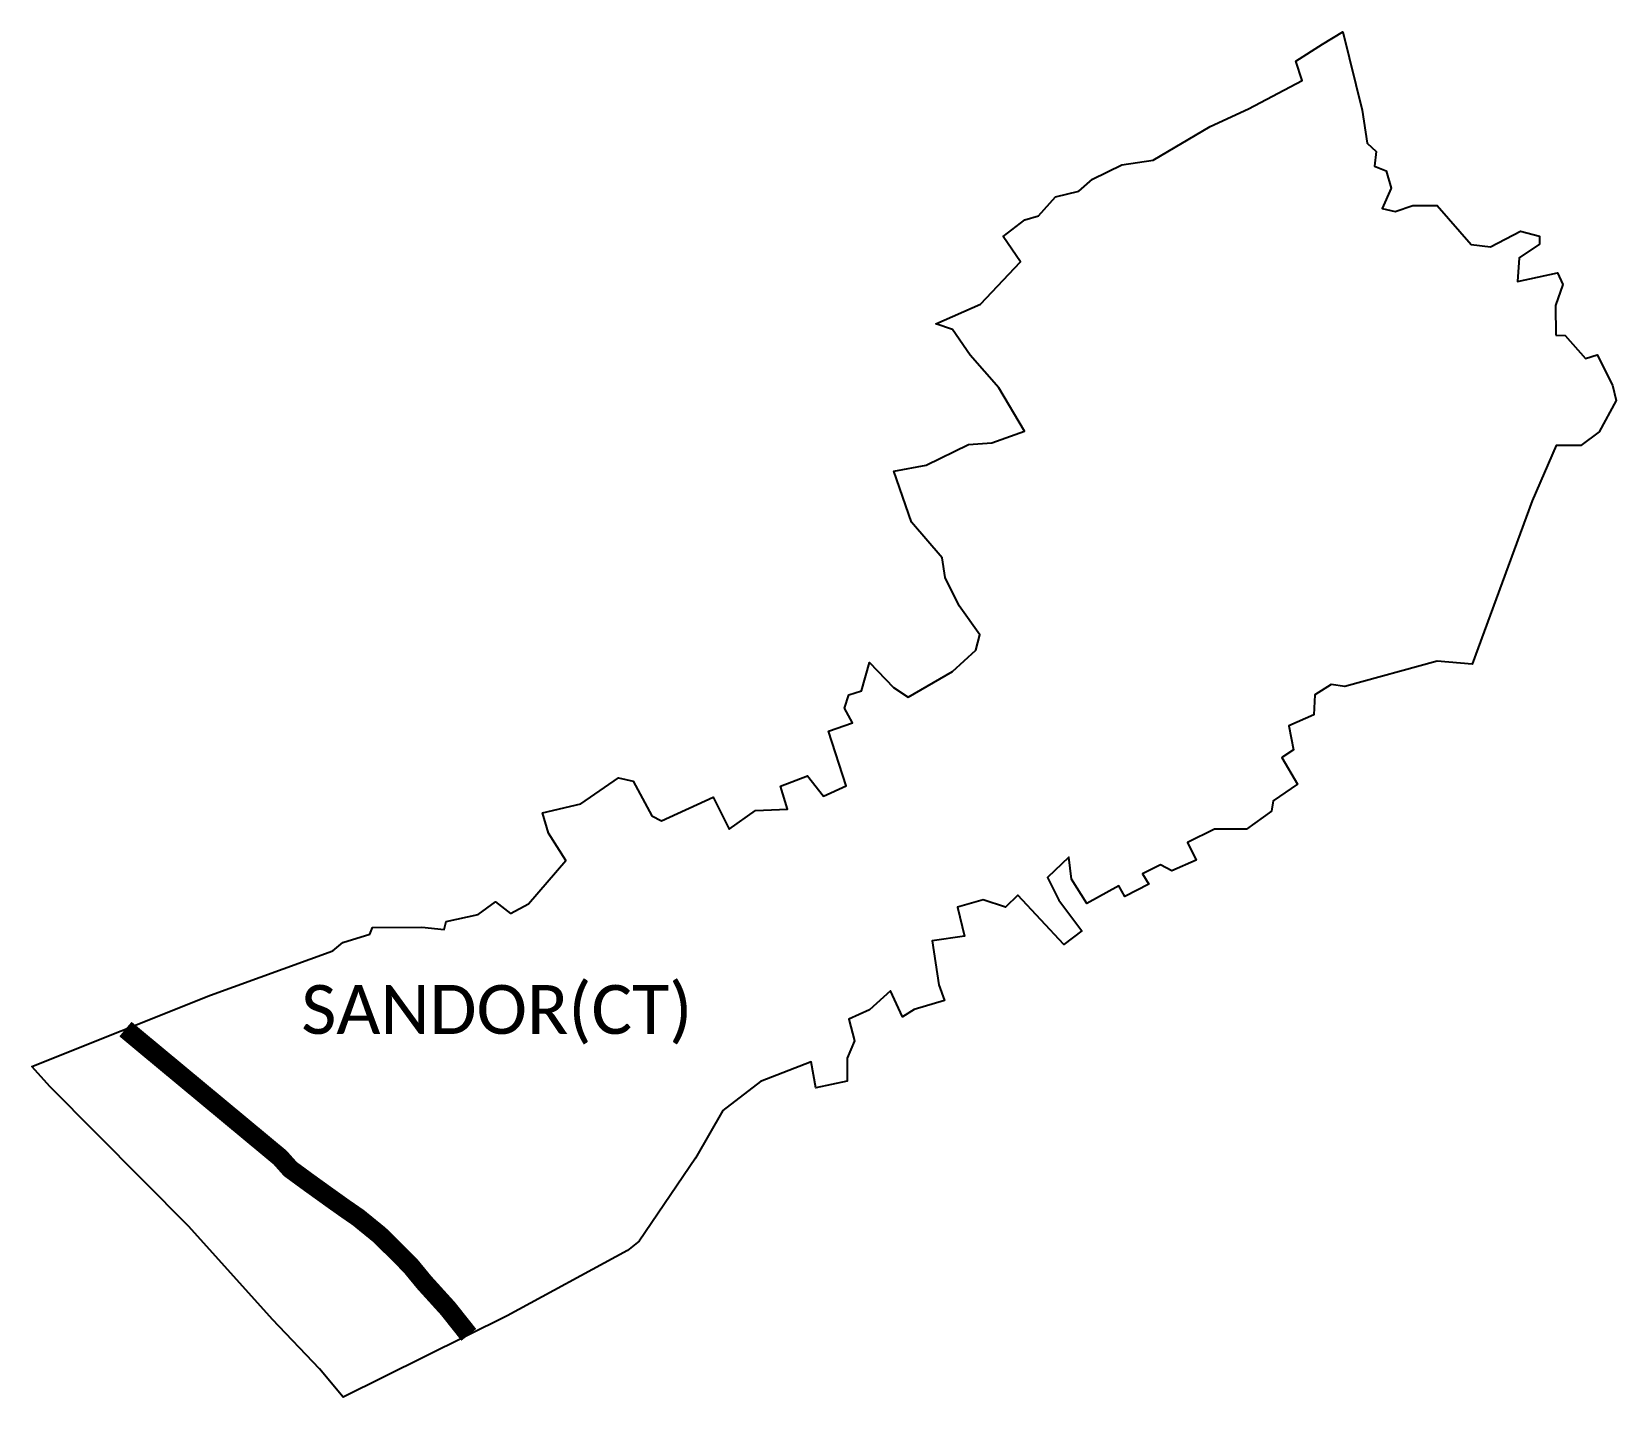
# Model space of a CAD drawing. Header units: metres. Extents: x 266693 to 270862, y 2139909 to 2143501.
import ezdxf

# ---------------------------------------------------------------- set-up
doc = ezdxf.new("R2010")
doc.units = ezdxf.units.M
for name, color, linetype in [('NATURALLY PROTECTED', 3, 'Continuous'), ('village', 3, 'Continuous'), ('VILLAGE NAME', 250, 'Continuous')]:
    doc.layers.add(name, color=color, linetype=linetype)
doc.styles.get("Standard").update_dxf_attribs({"font": 'simplex.shx'})

msp = doc.modelspace()

# ---------------------------------------------------------------- linework, layer by layer
at = {"color": 3, "flags": 128}
msp.add_lwpolyline([(267952.9, 2141181.8), (267999.9, 2141207.1)], dxfattribs=at)
at = {"layer": 'NATURALLY PROTECTED', "color": 116, "true_color": 0x136734, "const_width": 50, "flags": 128}
msp.add_lwpolyline([(266939.8, 2140877.7), (266939.8, 2140877.7), (266967.2, 2140854.8), (267346.6, 2140539.7), (267373.5, 2140509.5), (267421.2, 2140474.6), (267483.7, 2140429.7), (267516.6, 2140406.3), (267552.4, 2140381.6), (267607.9, 2140336.4), (267649.2, 2140295.9), (267689.9, 2140254.9), (267725.7, 2140211.3), (267788.2, 2140142.4), (267843.1, 2140073.3)], dxfattribs=at)
at = {"layer": 'village', "color": 3}
for points in [[(267999.9, 2141207.1, 0), (268098.5, 2141320.8, 0), (268053.1, 2141392.8, 0), (268036.8, 2141446.4, 0), (268137.5, 2141470.3, 0), (268237.3, 2141538.2, 0), (268275.3, 2141529.5, 0), (268324.7, 2141438.7, 0), (268349.9, 2141425, 0), (268486.3, 2141487.7, 0), (268528.2, 2141403.4, 0), (268597.5, 2141452.2, 0), (268681.9, 2141455.8, 0), (268663.2, 2141516.4, 0), (268734.5, 2141543.8, 0), (268776.2, 2141490, 0), (268835.5, 2141517.3, 0), (268789, 2141661.2, 0), (268852.9, 2141683.2, 0), (268831.2, 2141722.1, 0), (268842.5, 2141757.1, 0), (268876.6, 2141767.4, 0), (268897, 2141841.9, 0), (268960.4, 2141775.7, 0), (268999, 2141750.9, 0), (269115.4, 2141818.6, 0), (269177.3, 2141874.1, 0), (269187.7, 2141914.7, 0), (269132.8, 2141990.7, 0), (269096.5, 2142065.6, 0), (269088.2, 2142117.5, 0), (269007.4, 2142211.1, 0), (268961.1, 2142345.1, 0), (269046.3, 2142361.3, 0), (269157.5, 2142415.2, 0), (269219.1, 2142420.1, 0), (269305.1, 2142450.7, 0), (269237.2, 2142564, 0), (269162, 2142650.4, 0), (269115.3, 2142718.2, 0), (269071.6, 2142732.7, 0), (269189.6, 2142784.3, 0), (269294.2, 2142895.6, 0), (269249.1, 2142962.3, 0), (269305.8, 2143006.5, 0), (269341.6, 2143016.8, 0), (269386.3, 2143066.7, 0), (269448.3, 2143082.1, 0), (269484.1, 2143113.1, 0), (269561.4, 2143151.1, 0), (269643.7, 2143163.5, 0), (269793.9, 2143252.2, 0), (269894.6, 2143297.8, 0), (270035.5, 2143372.8, 0), (270019, 2143424, 0), (270089.3, 2143468.1, 0), (270142.7, 2143501.1, 0), (270193.7, 2143294.5, 0), (270206.2, 2143207.6, 0), (270230.4, 2143185.6, 0), (270226.3, 2143147.1, 0), (270256.5, 2143135.1, 0), (270270, 2143089.5, 0), (270245.9, 2143036.1, 0), (270279.9, 2143027.9, 0), (270326.5, 2143043.7, 0), (270391.2, 2143043.9, 0), (270480.6, 2142941.8, 0), (270531.3, 2142935, 0), (270610.1, 2142976.1, 0), (270660.1, 2142963.3, 0), (270660.2, 2142942.6, 0), (270606.7, 2142905.9, 0), (270602.1, 2142844.3, 0), (270707, 2142866.7, 0), (270721.5, 2142836.2, 0), (270702.5, 2142780.9, 0), (270702.7, 2142702.8, 0)], [(270702.7, 2142702.8, 0), (270727.6, 2142702.4, 0), (270780.9, 2142641.3, 0), (270812.1, 2142651.5, 0), (270852.1, 2142571.5, 0), (270862.1, 2142531.1, 0), (270817.3, 2142448.4, 0), (270768.8, 2142412.9, 0), (270704.3, 2142412.9, 0), (270640.4, 2142267.4, 0), (270482.7, 2141837.8, 0), (270391, 2141845.5, 0), (270148.2, 2141779, 0), (270112, 2141783.6, 0), (270069, 2141757.2, 0), (270066.2, 2141704.4, 0), (270000.8, 2141675.1, 0), (270013, 2141612.4, 0), (269981.9, 2141592.2, 0), (270023, 2141521.9, 0), (269959.1, 2141478.4, 0), (269955.3, 2141450.5, 0), (269888.8, 2141403.9, 0), (269804.7, 2141403.6, 0), (269733.9, 2141368.3, 0), (269756.4, 2141322.1, 0), (269692.9, 2141293.8, 0), (269662.8, 2141309.5, 0), (269615.4, 2141286, 0), (269632.6, 2141258.9, 0), (269569, 2141226, 0), (269553.4, 2141254.4, 0), (269469.3, 2141208.1, 0), (269428.8, 2141272.2, 0), (269421.7, 2141330.1, 0), (269365.2, 2141276.8, 0), (269395.6, 2141216.4, 0), (269455.6, 2141135.9, 0), (269408.5, 2141100, 0), (269287.9, 2141229.9, 0), (269255.1, 2141198.3, 0), (269196.1, 2141218, 0), (269128.5, 2141198.3, 0), (269147.4, 2141121.8, 0), (269062.2, 2141109.9, 0), (269079.3, 2140994, 0), (269094.2, 2140953.1, 0), (269014.7, 2140929.4, 0), (268984.5, 2140909.5, 0), (268952.9, 2140977.9, 0), (268897.7, 2140928.3, 0), (268843.3, 2140903.9, 0), (268857.8, 2140846.5, 0), (268838.2, 2140801.4, 0), (268838.6, 2140740.3, 0), (268756.5, 2140723.4, 0), (268743.8, 2140791.9, 0), (268610.5, 2140740, 0), (268511.2, 2140663.3, 0), (268439.5, 2140538.5, 0), (268291.7, 2140320.1, 0), (268260.7, 2140295.2, 0), (267944.2, 2140123.5, 0), (267512.5, 2139909.1, 0), (267450.5, 2139984, 0), (267326.4, 2140113.5, 0), (267106.4, 2140358.6, 0), (266741.6, 2140725.7, 0), (266693.1, 2140779.4, 0), (267163.6, 2140966.9, 0), (267485.5, 2141083.2, 0), (267511.8, 2141105.7, 0), (267582.8, 2141127.4, 0), (267589.4, 2141144.6, 0), (267719.1, 2141145.8, 0), (267778.3, 2141139.9, 0), (267783.7, 2141160.4, 0), (267867.4, 2141179.1, 0), (267913.6, 2141212.6, 0), (267952.9, 2141181.8, 0)]]:
    msp.add_polyline3d(points, dxfattribs=at)

# ---------------------------------------------------------------- texts
at = {"layer": 'VILLAGE NAME', "insert": (267402.5, 2140993.5), "char_height": 128.647, "attachment_point": 1}
msp.add_mtext_dynamic_manual_height_columns('{\\fCalibri|b0|i0|c0|p34;SANDOR(CT)}', width=737.615, gutter_width=643.2, heights=[0], dxfattribs=at)

doc.saveas('drawing.dxf')
